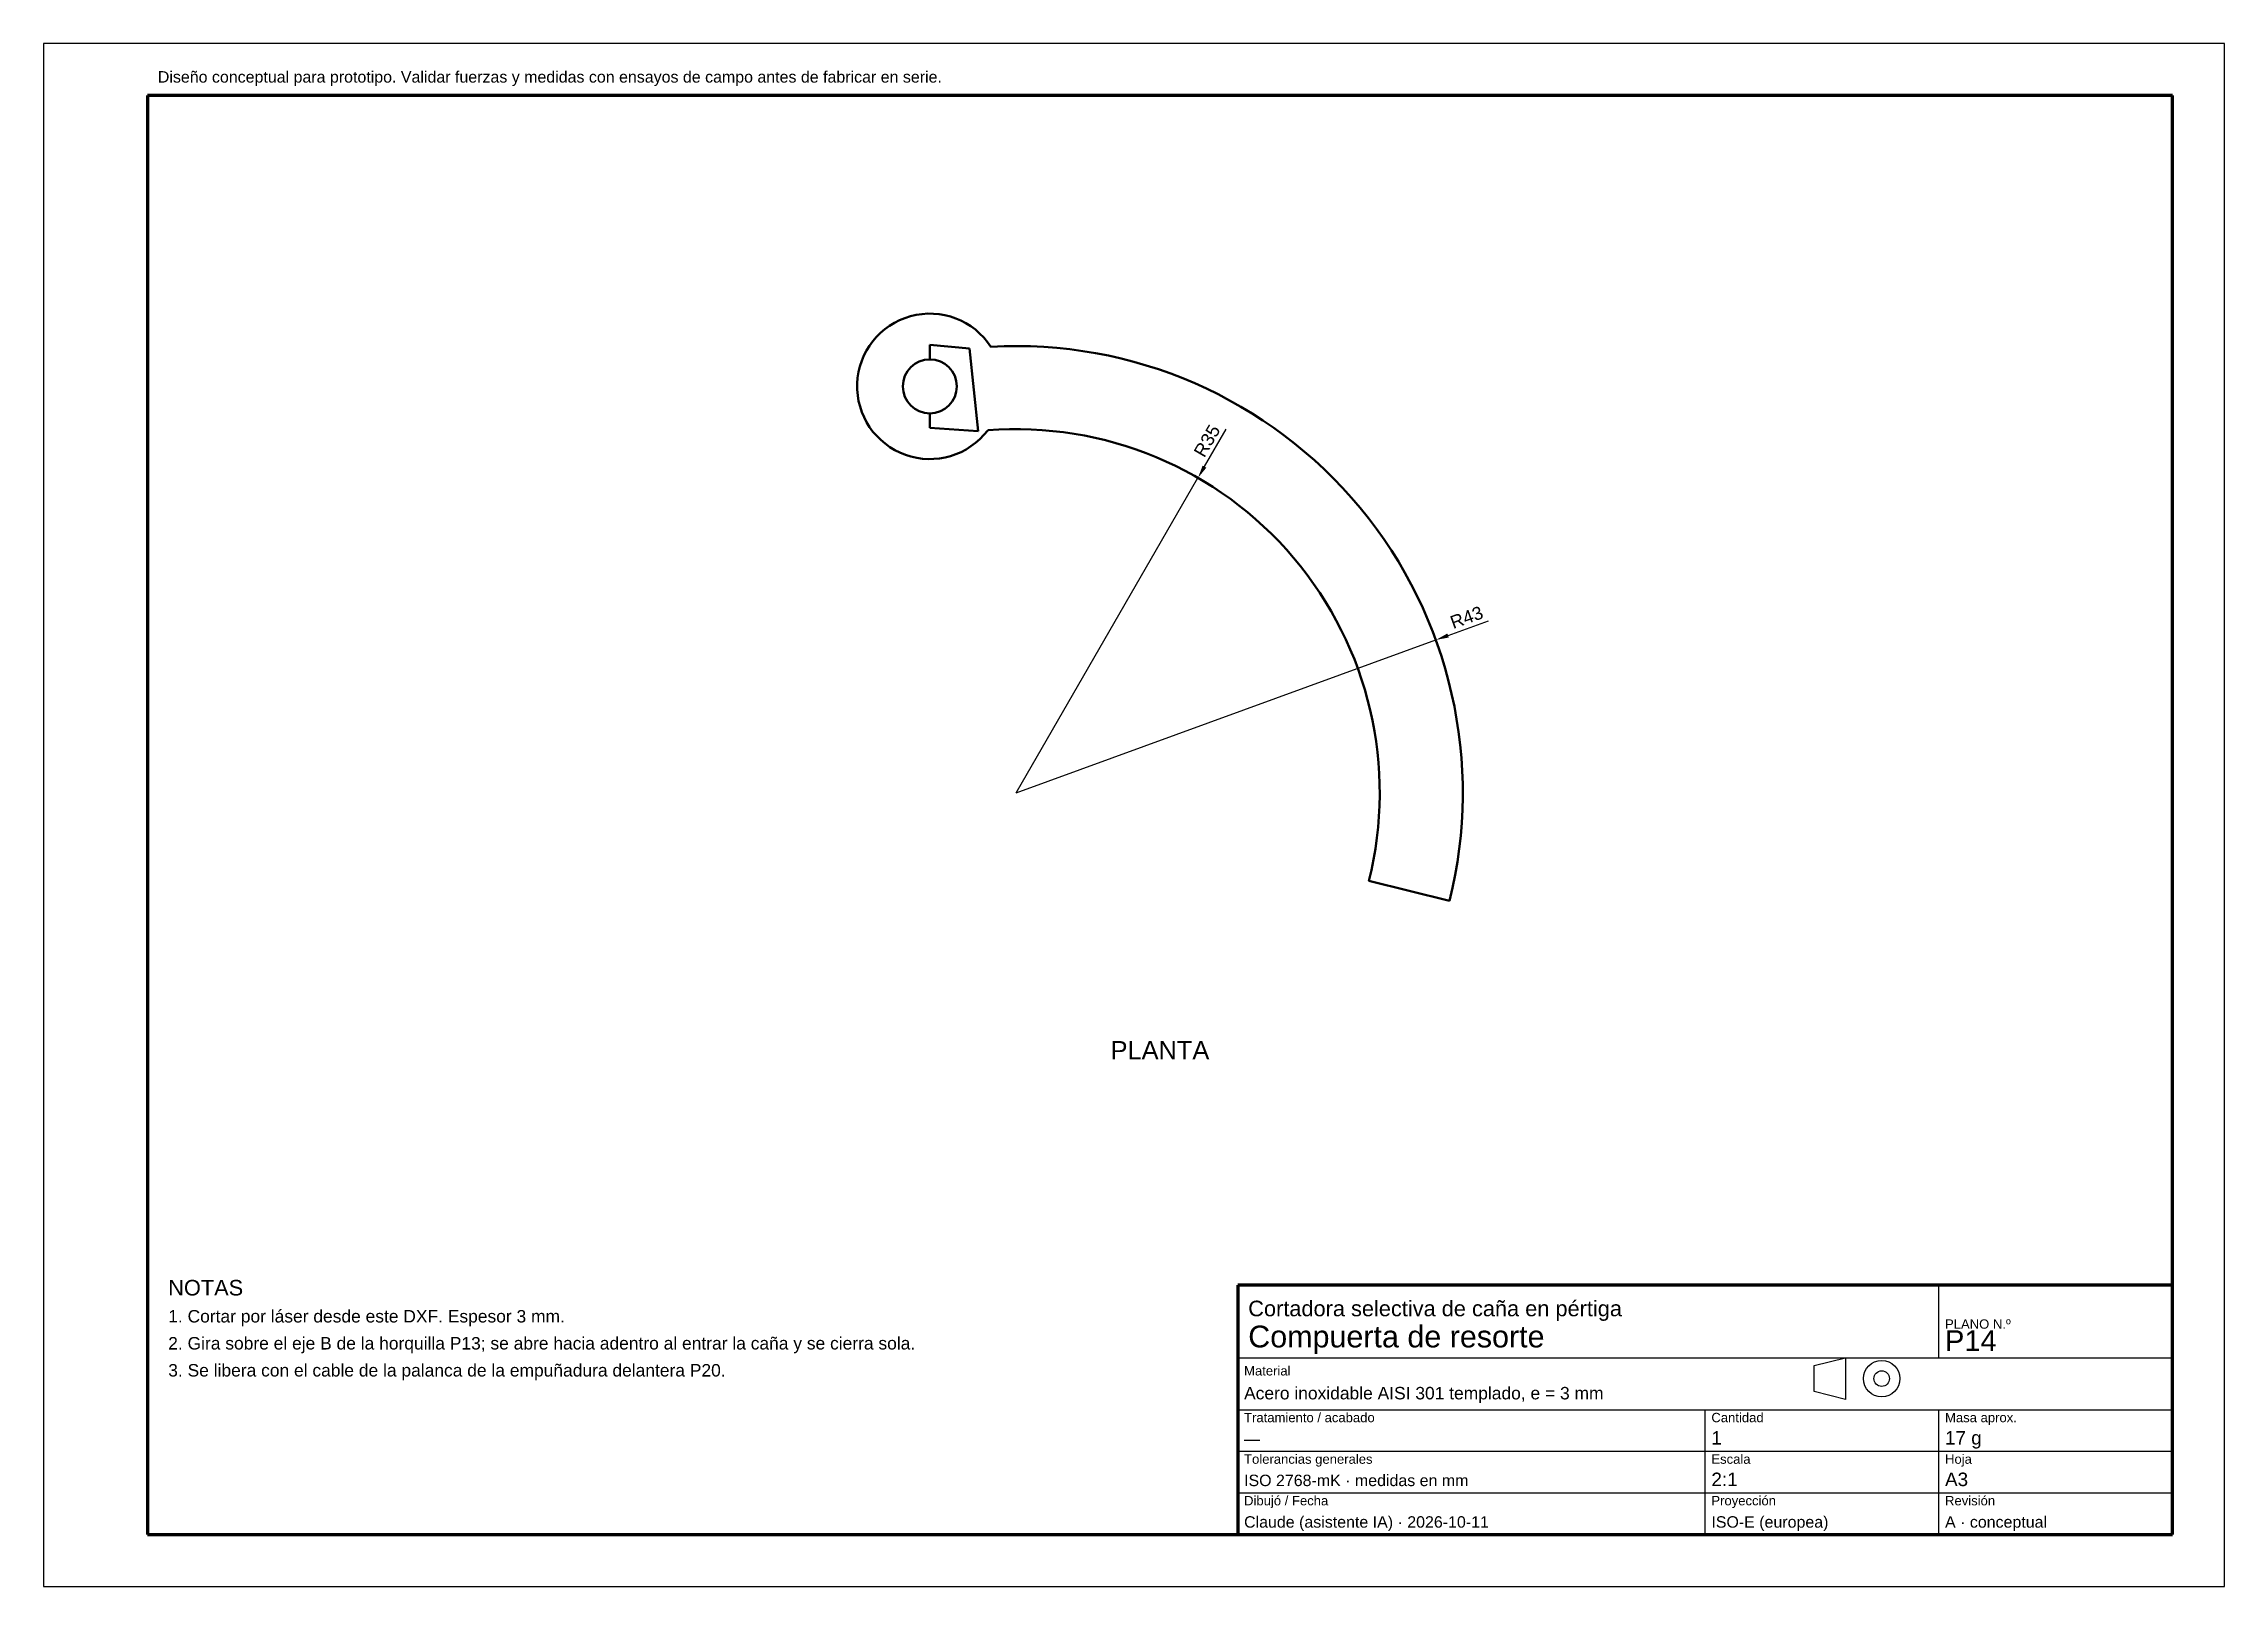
# Model space of a CAD drawing. Header units: millimetres. Extents: x 0 to 210, y 0 to 148.
import ezdxf
from ezdxf.enums import TextEntityAlignment as Align

# ---------------------------------------------------------------- set-up
doc = ezdxf.new("R2010")
doc.units = ezdxf.units.MM
doc.header["$LTSCALE"] = 0.5
doc.linetypes.add('ACAD_ISO02W100', pattern=[15, 12, -3])
for name, color, linetype, lineweight in [('COTAS', 4, 'Continuous', 18), ('MARCO', 7, 'Continuous', 70), ('OCULTAS', 8, 'ACAD_ISO02W100', 25), ('TEXTO', 7, 'Continuous', 25), ('VISIBLE', 7, 'Continuous', 50)]:
    doc.layers.add(name, color=color, linetype=linetype, lineweight=lineweight)
doc.styles.get("Standard").update_dxf_attribs({"font": 'arial.ttf'})
doc.dimstyles.new('ISO25', dxfattribs={"dimscale": 0.5, "dimtxt": 2.5, "dimasz": 2.5, "dimexe": 1.25, "dimexo": 0.8, "dimgap": 0.8, "dimtad": 1, "dimdec": 1, "dimtxsty": 'Standard', "dimcen": 2.5, "dimclrd": 4, "dimclre": 4, "dimclrt": 7, "dimazin": 3, "dimtfac": 1, "dimtmove": 0, "dimatfit": 3})

msp = doc.modelspace()

# ---------------------------------------------------------------- linework, layer by layer
at = {"layer": 'MARCO'}
for p, q in [((205, 143.5), (10, 143.5)), ((10, 143.5), (10, 5)), ((205, 5), (205, 143.5)), ((205, 29), (115, 29)), ((115, 29), (115, 5)), ((205, 5), (205, 29)), ((10, 5), (205, 5)), ((115, 5), (205, 5))]:
    msp.add_line(p, q, dxfattribs=at)
at = {"layer": 'OCULTAS'}
for p, q in [((85.34, 119.51), (89.16, 119.15)), ((85.34, 118.11), (85.34, 119.51)), ((85.34, 118.11), (85.34, 119.51)), ((85.34, 119.51), (89.16, 119.15)), ((89.16, 119.15), (90, 111.2)), ((89.16, 119.15), (90, 111.2)), ((85.34, 111.51), (85.34, 112.91)), ((85.34, 111.51), (85.34, 112.91)), ((90, 111.2), (85.34, 111.51)), ((90, 111.2), (85.34, 111.51)), ((127.62, 67.92), (135.38, 65.99))]:
    msp.add_line(p, q, dxfattribs=at)
for centre, radius, start, end in [((85.34, 115.51), 7, 32.9248, 322.787), ((85.34, 115.51), 2.6, 90, 270), ((85.34, 115.51), 2.6, -90, 90), ((93.66, 76.39), 43, 346, 453.254), ((93.66, 76.39), 35, 346, 454.4929)]:
    msp.add_arc(centre, radius, start, end, dxfattribs=at)
at = {"layer": 'TEXTO'}
for p, q in [((210, 148.5), (0, 148.5)), ((0, 148.5), (0, 0)), ((210, 0), (210, 148.5)), ((182.5, 22), (182.5, 29)), ((115, 22), (205, 22)), ((170.5, 21.25), (173.5, 22)), ((170.5, 18.75), (170.5, 21.25)), ((173.5, 22), (173.5, 18)), ((115, 17), (205, 17)), ((160, 5), (160, 17)), ((173.5, 18), (170.5, 18.75)), ((182.5, 5), (182.5, 17)), ((115, 13), (205, 13)), ((115, 9), (205, 9)), ((0, 0), (210, 0))]:
    msp.add_line(p, q, dxfattribs=at)
for radius in [1.75, 0.75]:
    msp.add_circle((177, 20), radius, dxfattribs=at)
at = {"layer": 'VISIBLE'}
for p, q in [((85.34, 119.51), (89.16, 119.15)), ((85.34, 118.11), (85.34, 119.51)), ((89.16, 119.15), (90, 111.2)), ((85.34, 111.51), (85.34, 112.91)), ((90, 111.2), (85.34, 111.51)), ((127.62, 67.92), (135.38, 65.99))]:
    msp.add_line(p, q, dxfattribs=at)
for centre, radius, start, end in [((85.34, 115.51), 7, 32.9248, 322.787), ((85.34, 115.51), 2.6, 90, 270), ((85.34, 115.51), 2.6, -90, 90), ((93.66, 76.39), 43, 346, 453.254), ((93.66, 76.39), 35, 346, 454.4929)]:
    msp.add_arc(centre, radius, start, end, dxfattribs=at)

# ---------------------------------------------------------------- texts
at = {"layer": 'TEXTO'}
for s, height, p in [('Diseño conceptual para prototipo. Validar fuerzas y medidas con ensayos de campo antes de fabricar en serie.', 1.1, (11, 144.75)), ('NOTAS', 1.5, (12, 28)), ('Cortadora selectiva de caña en pértiga', 1.5, (116, 26)), ('1. Cortar por láser desde este DXF. Espesor 3 mm.', 1.2, (12, 25.4)), ('Compuerta de resorte', 2.1, (116, 23)), ('PLANO N.º', 0.9, (183.1, 24.8)), ('2. Gira sobre el eje B de la horquilla P13; se abre hacia adentro al entrar la caña y se cierra sola.', 1.2, (12, 22.8)), ('P14', 2, (183.1, 22.65)), ('3. Se libera con el cable de la palanca de la empuñadura delantera P20.', 1.2, (12, 20.2)), ('Material', 0.9, (115.6, 20.3)), ('Acero inoxidable AISI 301 templado, e = 3 mm', 1.2, (115.6, 18)), ('Tratamiento / acabado', 0.9, (115.6, 15.8)), ('Cantidad', 0.9, (160.6, 15.8)), ('1', 1.3, (160.6, 13.65)), ('Masa aprox.', 0.9, (183.1, 15.8)), ('17 g', 1.3, (183.1, 13.65)), ('—', 1.1, (115.6, 13.65)), ('Tolerancias generales', 0.9, (115.6, 11.8)), ('Escala', 0.9, (160.6, 11.8)), ('Hoja', 0.9, (183.1, 11.8)), ('ISO 2768-mK · medidas en mm', 1.1, (115.6, 9.65)), ('2:1', 1.3, (160.6, 9.65)), ('A3', 1.3, (183.1, 9.65)), ('Dibujó / Fecha', 0.9, (115.6, 7.8)), ('Proyección', 0.9, (160.6, 7.8)), ('Revisión', 0.9, (183.1, 7.8)), ('Claude (asistente IA) · 2026-10-11', 1.1, (115.6, 5.65)), ('ISO-E (europea)', 1.1, (160.6, 5.65)), ('A · conceptual', 1.1, (183.1, 5.65))]:
    msp.add_text(s, height=height, dxfattribs=at).set_placement(p)
msp.add_text('PLANTA', height=1.75, dxfattribs=at).set_placement((107.5, 52.49), align=Align.TOP_CENTER)

# ---------------------------------------------------------------- dimensions: what is measured, and where the dimension line sits
at = {"layer": 'COTAS'}
for mpoint, text in [((111.16, 106.7), 'R35'), ((134.07, 91.1), 'R43')]:
    msp.add_radius_dim(center=(93.66, 76.39), mpoint=mpoint, text=text, dimstyle='ISO25', dxfattribs=at).render()

doc.saveas('drawing.dxf')
